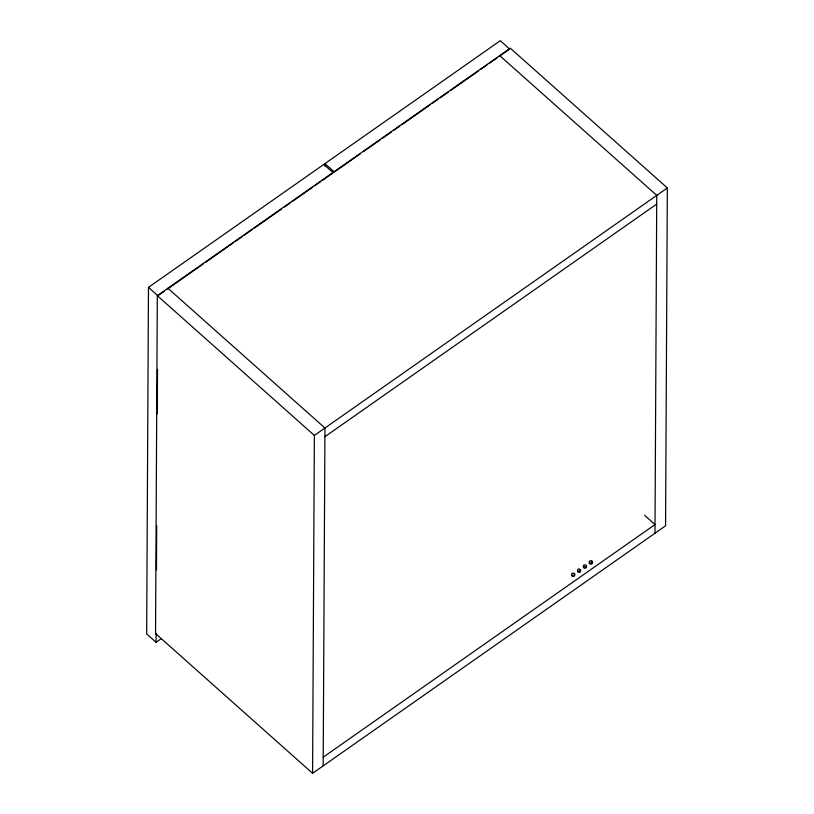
<?xml version="1.0" encoding="UTF-8"?>
<svg xmlns="http://www.w3.org/2000/svg" width="814" height="814" viewBox="0 0 814 814"><rect width="100%" height="100%" fill="white"/><g stroke="black" fill="none" stroke-linecap="round" stroke-linejoin="round"><path stroke-width="1.22" d="M333.211 172.833L323.789 164.438L148.474 287.362L146.662 633.903L156.085 642.287L161.274 638.654M157.316 295.675L155.545 633.536L312.586 773.3L665.567 525.813L667.338 187.953L510.297 48.189L157.316 295.675L314.357 435.439L312.586 773.3M156.085 642.287L156.125 633.404M156.461 569.932L156.695 525.508M157.275 413.797L157.509 369.373M324.949 166.158L324.969 163.614L500.284 40.7L509.706 49.084M323.178 765.872L324.949 428.022L167.898 288.248M654.985 533.241L656.745 195.38L499.704 55.617M586.518 567.093L585.999 567.948A1.577 1.241 0.3 0 1 583.77 567.846A1.577 1.241 0.3 0 1 583.903 566.086M158.934 295.024L164.123 291.381M167.236 289.204L203.541 263.746M205.616 262.291L233.628 242.653M235.704 241.198L241.921 236.833M243.997 235.378L252.299 229.558M254.375 228.103L281.349 209.198M284.452 207.01L290.679 202.645M292.755 201.19L312.464 187.373M314.54 185.918L320.767 181.553M322.843 180.098L332.173 173.555M360.327 153.826L334.391 172.008L324.969 163.614M363.441 151.638L380.036 139.998M382.112 138.543L391.442 132M393.518 130.545L399.745 126.18M401.821 124.725L429.823 105.087M431.898 103.632L438.125 99.267M440.201 97.812L448.504 92.002M450.58 90.547L478.581 70.91M480.657 69.455L486.884 65.089M488.96 63.634L497.252 57.814M499.328 56.359L508.669 49.817M314.357 435.439L667.338 187.953M324.898 436.711L656.705 204.07M323.219 757.183L655.026 524.552L644.617 515.293M579.934 570.105L580.636 571.225A1.577 1.241 0.3 0 1 578.764 572.364A1.577 1.241 0.3 0 1 577.574 570.746M148.474 287.362L157.896 295.747M591.697 561.853A1.577 1.241 0.3 0 1 592.063 563.675A1.577 1.241 0.3 0 1 589.753 563.797A1.577 1.241 0.3 0 1 589.784 561.965M574.358 574.45A1.577 1.241 0.3 0 1 573.504 576.485A1.577 1.241 0.3 0 1 571.682 574.877M580.647 570.258L580.117 571.113A1.577 1.241 0.3 0 1 577.584 570.583A1.577 1.241 0.3 0 1 579.161 568.935L580.647 570.258M586.273 566.737L584.086 567.093A1.577 1.241 0.3 0 1 585.042 564.814L586.131 565.231A1.577 1.241 0.3 0 1 586.273 566.737M592.012 561.111L590.923 560.693A1.577 1.241 0.3 0 0 589.295 562.179A1.577 1.241 0.3 0 0 591.544 563.044A1.577 1.241 0.3 0 0 592.012 561.111M574.369 573.483L573.28 573.066A1.577 1.241 0.3 0 0 571.693 573.911L571.784 574.857A1.577 1.241 0.3 0 0 574.074 575.335A1.577 1.241 0.3 0 0 574.369 573.483"/></g></svg>
